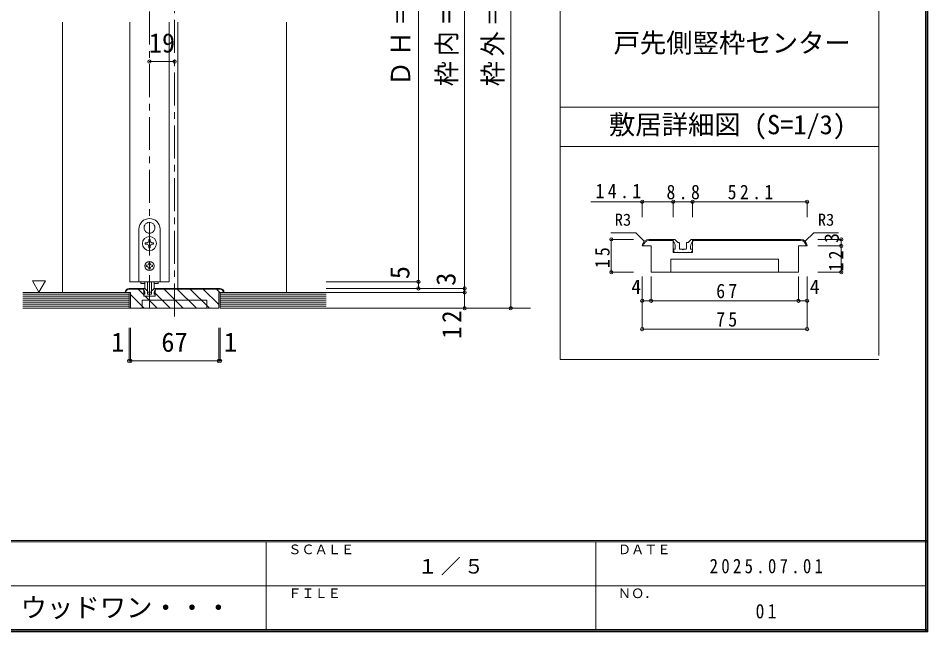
# Model space of a CAD drawing. Units: millimetres, scale not verified, with parts at other scales. Extents: x -957 to 993, y -689 to 708.
# Drawn here: x 303 to 993, y -689 to -224 of the extents above; entities that cross this region are included whole.
import ezdxf
from ezdxf.enums import TextEntityAlignment as Align

# ---------------------------------------------------------------- set-up
doc = ezdxf.new("R2010")
doc.units = ezdxf.units.MM
doc.header["$LTSCALE"] = 5
doc.header["$PDMODE"] = 32
doc.header["$PDSIZE"] = 2.5
doc.linetypes.add('CHAIN1', pattern=[8, 5, -1, 1, -1])
for name, color, linetype, lineweight in [('0-B_寸法', 7, 'Continuous', 9), ('F-0_補助線', 7, 'Continuous', 9), ('F-1_枠', 6, 'Continuous', 9)]:
    doc.layers.add(name, color=color, linetype=linetype, lineweight=lineweight)
doc.layers.add('F-A_文字', color=7, linetype='Continuous')
doc.styles.add('HG丸ｺﾞｼｯｸM-PRO', font='')
doc.styles.add('ＭＳ ゴシック', font='')
doc.styles.get('HG丸ｺﾞｼｯｸM-PRO').set_extended_font_data('HG丸ｺﾞｼｯｸM-PRO')
doc.styles.get('ＭＳ ゴシック').set_extended_font_data('MS Gothic')

msp = doc.modelspace()

# ---------------------------------------------------------------- linework, layer by layer
at = {"layer": '0-B_寸法', "linetype": 'CHAIN1'}
for p, q in [((421.561, -449.942), (421.561, 72.407)), ((402.561, -443.593), (402.561, 0.407)), ((306.561, -443.593), (695.561, -443.593))]:
    msp.add_line(p, q, dxfattribs=at)
at = {"layer": '0-B_寸法'}
for p, q in [((713.88, 68.058), (713.88, -482.581)), ((955.756, 68.058), (955.756, -479.375)), ((676.561, 14.407), (676.561, -431.593)), ((641.561, -443.593), (641.561, -15.593)), ((606.561, -29.593), (606.561, -423.594)), ((336.561, -431.594), (336.561, -226.593)), ((387.561, -226.593), (387.561, -423.594)), ((417.561, -226.593), (417.561, -423.594)), ((424.061, -226.593), (424.061, -428.594)), ((506.561, -226.593), (506.561, -431.594)), ((955.756, -291.088), (713.88, -291.088)), ((955.756, -321.088), (713.88, -321.088)), ((799.783, -362.905), (737.35, -362.905)), ((776.283, -362.905), (776.283, -374.572)), ((799.783, -362.905), (799.783, -374.572)), ((814.449, -362.905), (799.783, -362.905)), ((814.449, -362.905), (814.449, -374.572)), ((901.283, -362.905), (814.449, -362.905)), ((901.283, -362.905), (901.283, -374.572)), ((402.462, -378.445), (402.561, -378.544)), ((402.66, -378.445), (402.561, -378.544)), ((394.561, -383.594), (394.561, -423.594)), ((398.919, -384.582), (399.054, -384.619)), ((399.018, -384.754), (399.054, -384.619)), ((406.204, -384.582), (406.069, -384.619)), ((406.105, -384.754), (406.069, -384.619)), ((410.561, -423.594), (410.561, -383.594)), ((402.061, -392.394), (402.061, -391.444)), ((402.061, -391.444), (403.061, -391.444)), ((403.061, -391.444), (403.061, -392.394)), ((752.785, -391.386), (752.785, -416.386)), ((752.785, -391.386), (769.591, -391.386)), ((799.783, -392.22), (781.282, -392.22)), ((799.783, -391.386), (781.283, -391.386)), ((799.616, -391.387), (800.521, -391.387)), ((799.616, -393.053), (799.616, -391.387)), ((799.783, -391.386), (799.783, -401.386)), ((803.22, -393.74), (801.11, -391.631)), ((811.012, -393.74), (813.122, -391.631)), ((896.283, -391.386), (814.449, -391.386)), ((814.449, -391.386), (814.449, -401.386)), ((896.283, -392.22), (814.449, -392.22)), ((899.818, -392.851), (906.283, -386.386)), ((906.283, -386.386), (924.974, -386.386)), ((927.144, -391.386), (909.512, -391.386)), ((927.144, -391.386), (927.144, -416.386)), ((399.411, -394.094), (400.361, -394.094)), ((399.411, -395.094), (399.411, -394.094)), ((400.361, -395.094), (399.411, -395.094)), ((402.061, -397.744), (402.061, -396.794)), ((404.761, -394.094), (405.711, -394.094)), ((405.711, -395.094), (404.761, -395.094)), ((405.711, -394.094), (405.711, -395.094)), ((800.783, -401.386), (799.973, -399.343)), ((801.283, -398.886), (800.283, -398.886)), ((801.283, -398.886), (801.283, -396.78)), ((803.573, -393.887), (804.116, -393.887)), ((804.449, -398.386), (804.449, -394.22)), ((806.616, -398.886), (804.949, -398.886)), ((807.116, -399.386), (806.616, -398.886)), ((807.616, -398.886), (807.116, -399.386)), ((809.283, -398.886), (807.616, -398.886)), ((809.783, -398.386), (809.783, -394.22)), ((810.659, -393.887), (810.116, -393.887)), ((812.949, -398.886), (812.949, -396.78)), ((812.949, -398.886), (813.949, -398.886)), ((927.144, -396.386), (909.512, -396.386)), ((879.616, -406.386), (797.949, -406.386)), ((797.949, -416.386), (797.949, -406.386)), ((814.449, -401.386), (799.783, -401.386)), ((802.616, -401.386), (800.783, -401.386)), ((802.616, -401.386), (802.949, -401.053)), ((802.949, -401.053), (803.283, -401.386)), ((803.283, -401.386), (810.949, -401.386)), ((879.616, -416.386), (879.616, -406.386)), ((400.761, -411.094), (400.161, -411.094)), ((402.061, -409.194), (402.061, -409.794)), ((403.061, -409.194), (402.061, -409.194)), ((402.061, -413.394), (402.061, -413.994)), ((403.061, -409.194), (403.061, -409.794)), ((403.061, -413.394), (403.061, -413.994)), ((404.361, -411.094), (404.961, -411.094)), ((404.961, -412.094), (404.361, -412.094)), ((404.961, -411.094), (404.961, -412.094)), ((402.061, -413.994), (403.061, -413.994)), ((752.785, -416.386), (769.591, -416.386)), ((776.283, -437.931), (776.283, -419.505)), ((782.949, -416.386), (894.616, -416.386)), ((782.949, -437.931), (782.949, -419.505)), ((894.616, -437.931), (894.616, -419.505)), ((901.283, -437.931), (901.283, -419.505)), ((927.144, -416.386), (909.512, -416.386)), ((323.746, -422.78), (318.746, -431.44)), ((417.561, -423.594), (387.561, -423.594)), ((394.561, -423.594), (410.561, -423.594)), ((395.961, -423.594), (395.961, -424.794)), ((399.094, -424.794), (395.961, -424.794)), ((399.061, -428.015), (399.061, -423.594)), ((401.061, -423.594), (401.061, -431.215)), ((404.061, -423.594), (404.061, -431.215)), ((409.161, -424.794), (406.029, -424.794)), ((406.061, -428.015), (406.061, -423.594)), ((409.161, -423.594), (409.161, -424.794)), ((606.561, -423.594), (536.561, -423.594)), ((606.561, -423.594), (606.561, -428.594)), ((387.061, -431.594), (306.561, -431.594)), ((387.061, -433.094), (306.561, -433.094)), ((398.161, -428.594), (387.061, -428.594)), ((398.161, -429.093), (387.061, -429.093)), ((387.061, -443.593), (387.061, -431.594)), ((398.5, -443.594), (388.061, -433.155)), ((398.161, -433.355), (393.899, -429.093)), ((398.761, -434.593), (398.275, -433.367)), ((399.061, -433.093), (398.461, -433.093)), ((400.223, -430.006), (398.958, -428.74)), ((399.061, -433.093), (399.061, -431.83)), ((399.861, -434.593), (400.061, -434.393)), ((400.061, -434.393), (400.261, -434.593)), ((400.435, -430.094), (400.761, -430.094)), ((400.961, -432.793), (400.961, -430.294)), ((402.261, -433.093), (401.261, -433.093)), ((401.361, -431.515), (403.761, -431.515)), ((402.561, -433.393), (402.261, -433.093)), ((404.161, -432.793), (404.161, -430.294)), ((404.687, -430.094), (404.361, -430.094)), ((405.061, -434.393), (404.861, -434.593)), ((404.899, -430.006), (406.165, -428.74)), ((405.261, -434.593), (405.061, -434.393)), ((406.061, -433.093), (406.061, -431.83)), ((406.061, -433.093), (406.661, -433.093)), ((406.361, -434.593), (406.847, -433.367)), ((407.061, -428.594), (406.518, -428.594)), ((406.961, -434.593), (406.961, -428.593)), ((456.061, -428.594), (406.961, -428.594)), ((456.061, -429.093), (406.961, -429.093)), ((418.299, -443.594), (406.961, -432.256)), ((407.061, -429.594), (407.061, -428.594)), ((428.198, -443.594), (413.698, -429.093)), ((438.098, -443.594), (423.598, -429.093)), ((447.997, -443.594), (433.497, -429.093)), ((455.061, -440.758), (443.397, -429.093)), ((455.796, -431.594), (453.296, -429.093)), ((455.061, -431.594), (459.061, -431.594)), ((455.061, -443.594), (455.061, -431.594)), ((456.061, -431.594), (536.561, -431.594)), ((456.061, -443.593), (456.061, -431.594)), ((456.061, -433.094), (536.561, -433.094)), ((641.561, -428.594), (536.561, -428.594)), ((641.561, -431.593), (536.561, -431.593)), ((676.561, -443.593), (676.561, -431.593)), ((387.061, -434.594), (306.561, -434.594)), ((387.061, -436.094), (306.561, -436.094)), ((387.061, -437.594), (306.561, -437.594)), ((387.061, -439.094), (306.561, -439.094)), ((387.061, -440.594), (306.561, -440.594)), ((397.061, -443.594), (397.061, -437.593)), ((399.861, -434.593), (398.761, -434.593)), ((408.399, -443.594), (399.399, -434.593)), ((400.261, -434.593), (404.861, -434.593)), ((405.261, -434.593), (406.361, -434.593)), ((456.061, -434.594), (536.561, -434.594)), ((456.061, -436.094), (536.561, -436.094)), ((456.061, -437.594), (536.561, -437.594)), ((456.061, -439.094), (536.561, -439.094)), ((456.061, -440.594), (536.561, -440.594)), ((901.283, -437.931), (776.283, -437.931)), ((776.283, -459.467), (776.283, -437.931)), ((901.283, -459.467), (901.283, -437.931)), ((387.061, -442.094), (306.561, -442.094)), ((387.061, -443.594), (306.561, -443.594)), ((388.061, -443.594), (455.061, -443.594)), ((456.061, -442.094), (536.561, -442.094)), ((456.061, -443.594), (536.561, -443.594)), ((676.561, -443.593), (536.561, -443.593)), ((901.283, -459.467), (776.283, -459.467)), ((955.756, -482.581), (713.88, -482.581))]:
    msp.add_line(p, q, dxfattribs=at)
at = {"layer": '0-B_寸法', "color": 4}
for p, q in [((402.561, -256.593), (421.561, -256.593)), ((387.061, -483.593), (387.061, -458.593)), ((388.061, -483.593), (388.061, -458.593)), ((455.061, -483.593), (455.061, -458.593)), ((456.061, -483.593), (456.061, -458.593)), ((387.061, -483.593), (388.061, -483.593)), ((388.061, -483.593), (455.061, -483.593)), ((455.061, -483.593), (456.061, -483.593))]:
    msp.add_line(p, q, dxfattribs=at)
at = {"layer": '0-B_寸法'}
for points in [[(777.747, -392.851), (771.283, -386.386), (752.456, -386.386)], [(814.616, -393.053), (814.616, -391.387), (813.711, -391.387)], [(403.061, -396.794), (403.061, -397.744), (402.061, -397.744)], [(782.949, -416.386), (782.949, -396.386), (776.283, -396.386)], [(811.616, -401.386), (813.449, -401.386), (814.259, -399.343)], [(894.616, -416.386), (894.616, -396.386), (901.283, -396.386)], [(811.616, -401.386), (811.283, -401.053), (810.949, -401.386)], [(400.161, -411.094), (400.161, -412.094), (400.761, -412.094)], [(323.746, -422.78), (313.746, -422.78), (318.746, -431.44)], [(388.061, -443.594), (388.061, -431.594), (384.061, -431.594)], [(398.061, -429.594), (398.061, -428.594), (398.604, -428.594)], [(406.961, -434.593), (398.161, -434.593), (398.161, -428.593)], [(403.861, -433.093), (402.861, -433.093), (402.561, -433.393)], [(446.061, -443.594), (446.061, -437.593), (397.061, -437.593)]]:
    msp.add_lwpolyline(points, dxfattribs=at)
for centre, radius in [((402.561, -394.594), 5.35), ((402.561, -411.594), 3.5)]:
    msp.add_circle(centre, radius, dxfattribs=at)
for centre, radius, start, end in [((402.561, -383.594), 8, 0, 180), ((402.561, -382.594), 4.15, 91.3645, 208.6355), ((402.561, -382.594), 4.15, 331.3645, 88.6355), ((402.561, -382.594), 4.15, 211.3645, 328.6355), ((400.361, -392.394), 1.7, 270, 0), ((404.761, -392.394), 1.7, 180, 270), ((781.283, -396.386), 5, 90, 180), ((781.283, -396.386), 4.167, 90, 180), ((796.283, -396.78), 5, 0, 48.19), ((800.521, -392.22), 0.833, 45, 90), ((817.949, -396.78), 5, 131.81, 180), ((813.711, -392.22), 0.833, 90, 135), ((896.283, -396.386), 5, 0, 90), ((896.283, -396.386), 4.167, 0, 90), ((400.361, -396.794), 1.7, 0, 90), ((404.761, -396.794), 1.7, 90, 180), ((800.283, -399.22), 0.333, 90, 201.616), ((803.573, -393.387), 0.5, 225, 270), ((804.116, -394.22), 0.333, 360, 90), ((804.949, -398.386), 0.5, 180, 270), ((809.283, -398.386), 0.5, 270, 360), ((810.116, -394.22), 0.333, 90, 180), ((810.659, -393.387), 0.5, 270, 315), ((813.949, -399.22), 0.333, 338.384, 90), ((400.761, -409.794), 1.3, 270, 0), ((400.761, -413.394), 1.3, 0, 90), ((404.361, -409.794), 1.3, 180, 270), ((404.361, -413.394), 1.3, 90, 180), ((387.061, -431.594), 3, 90, 180), ((387.061, -431.594), 2.5, 90, 180), ((396.061, -431.83), 3, 0, 48.19), ((398.461, -433.293), 0.2, 90, 201.616), ((398.604, -429.094), 0.5, 45, 90), ((401.061, -428.015), 2, 180, 264.78409), ((400.435, -429.794), 0.3, 225, 270), ((400.761, -430.294), 0.2, 360, 90), ((400.861, -430.206), 0.2, 0, 84.78409), ((401.261, -432.793), 0.3, 180, 270), ((401.361, -431.215), 0.3, 180, 270), ((403.761, -431.215), 0.3, 270, 0), ((403.861, -432.793), 0.3, 270, 360), ((404.261, -430.206), 0.2, 95.21591, 180), ((404.361, -430.294), 0.2, 90, 180), ((404.061, -428.015), 2, 275.21591, 0), ((404.687, -429.794), 0.3, 270, 315), ((409.061, -431.83), 3, 131.81, 180), ((406.518, -429.094), 0.5, 90, 135), ((406.661, -433.293), 0.2, 338.384, 90), ((456.061, -431.594), 3, 0, 90), ((456.061, -431.594), 2.5, 0, 90)]:
    msp.add_arc(centre, radius, start, end, dxfattribs=at)
for p in [(402.561, -256.593), (421.561, -256.593), (776.283, -362.905), (799.783, -362.905), (814.449, -362.905), (901.283, -362.905), (752.785, -391.386), (927.144, -391.386), (927.144, -396.386), (752.785, -416.386), (927.144, -416.386), (606.561, -423.594), (606.561, -428.594), (641.561, -428.594), (641.561, -431.593), (776.283, -437.931), (782.949, -437.931), (894.616, -437.931), (901.283, -437.931), (641.561, -443.593), (676.561, -443.593), (776.283, -459.467), (901.283, -459.467), (387.061, -483.593), (388.061, -483.593), (455.061, -483.593), (456.061, -483.593)]:
    msp.add_point(p, dxfattribs=at)
at = {"layer": 'F-0_補助線'}
for p, q in [((491.115, -620.732), (491.115, -687.398)), ((741.115, -620.732), (741.115, -687.398))]:
    msp.add_line(p, q, dxfattribs=at)
at = {"layer": 'F-1_枠'}
for p, q in [((991.115, 707.602), (991.115, -689.065)), ((991.948, 707.602), (991.948, -689.065)), ((992.782, 707.602), (992.782, -689.065)), ((992.782, -619.898), (-957.218, -619.898)), ((992.782, -620.731), (-957.218, -620.731)), ((491.115, -620.731), (491.115, -687.398)), ((17.782, -654.065), (991.115, -654.066)), ((992.782, -687.398), (-957.218, -687.398)), ((992.782, -688.231), (-957.218, -688.231)), ((992.782, -689.065), (-957.218, -689.065))]:
    msp.add_line(p, q, dxfattribs=at)

# ---------------------------------------------------------------- texts
at = {"layer": '0-B_寸法', "style": 'ＭＳ ゴシック'}
for s, height, p in [('戸先側竪枠センター', 14.66, (754.448, -254.074)), ('19', 14.66, (402.061, -254.093)), ('敷居詳細図 (S=1/3)', 14.66, (750.939, -316.088)), ('R3', 9.164, (755.397, -383.798)), ('R3', 9.164, (909.384, -383.798)), ('4', 11, (767.907, -436.176)), ('4', 11, (903.224, -436.176)), ('1', 14.66, (373.585, -481.093)), ('67', 14.66, (411.561, -481.093)), ('1', 14.66, (459.037, -481.093))]:
    msp.add_text(s, height=height, dxfattribs=at).set_placement(p, align=Align.BOTTOM_LEFT)
for s, height, p in [('3', 11, (928.603, -394.077)), ('5', 14.66, (604.061, -421.594)), ('3', 14.66, (639.061, -426.594))]:
    msp.add_text(s, height=height, rotation=90, dxfattribs=at).set_placement(p, align=Align.BOTTOM_LEFT)
at = {"layer": '0-B_寸法', "color": 3, "char_height": 14.66, "attachment_point": 7, "rotation": 90, "style": 'ＭＳ ゴシック'}
for s, insert in [('\\T1.2;\\W0.95;ＤＨ＝1,983\\~', (604.061, -275.258)), ('\\T1.2;\\W0.95;枠内＝2,002\\~', (639.061, -275.258)), ('\\T1.19;\\W0.95;枠外＝2,047', (674.061, -275.258))]:
    msp.add_mtext(s, dxfattribs=dict(at, insert=insert))
at = {"layer": '0-B_寸法', "char_height": 11, "attachment_point": 7, "style": 'ＭＳ ゴシック'}
for s, insert in [('\\T1.38;\\W0.9;14.1', (740.821, -360.365)), ('\\T1.38;\\W0.9;8.8', (794.616, -361.15)), ('\\T1.38;\\W0.9;52.1', (840.991, -361.15)), ('\\T1.36;\\W0.9;67', (832.324, -436.176)), ('\\T1.36;\\W0.9;75', (832.324, -457.712)), ('\\T1.39;\\W0.85;2025.07.01', (827.334, -644.847))]:
    msp.add_mtext(s, dxfattribs=dict(at, insert=insert))
at = {"layer": '0-B_寸法', "attachment_point": 7, "rotation": 90, "style": 'ＭＳ ゴシック'}
for s, insert, char_height in [('\\T1.36;\\W0.9;15', (751.637, -413.261), 11), ('\\T1.36;\\W0.9;12', (928.603, -415.761), 11), ('\\T1.27;\\W0.95;12', (639.061, -466.843), 14.66)]:
    msp.add_mtext(s, dxfattribs=dict(at, insert=insert, char_height=char_height))
at = {"layer": 'F-0_補助線', "style": 'ＭＳ ゴシック'}
for s, p in [('ＳＣＡＬＥ', (507.782, -632.398)), ('ＤＡＴＥ', (757.782, -632.398)), ('ＦＩＬＥ', (507.782, -665.732)), ('ＮＯ．', (757.782, -665.732))]:
    msp.add_text(s, height=7.331, dxfattribs=at).set_placement(p, align=Align.BOTTOM_LEFT)
at = {"layer": 'F-0_補助線', "insert": (606.032, -646.181), "char_height": 11, "attachment_point": 7, "style": 'ＭＳ ゴシック'}
msp.add_mtext('\\T1.17;１／５', dxfattribs=at)
at = {"layer": 'F-1_枠', "color": 7, "style": 'HG丸ｺﾞｼｯｸM-PRO'}
msp.add_text('ウッドワン・・・', height=14.66, dxfattribs=at).set_placement((304.825, -682.398), align=Align.BOTTOM_LEFT)
at = {"layer": 'F-A_文字', "insert": (862.157, -679.065), "char_height": 11, "attachment_point": 7, "style": 'ＭＳ ゴシック'}
msp.add_mtext('\\T1.36;\\W0.9;01', dxfattribs=at)

doc.saveas('drawing.dxf')
